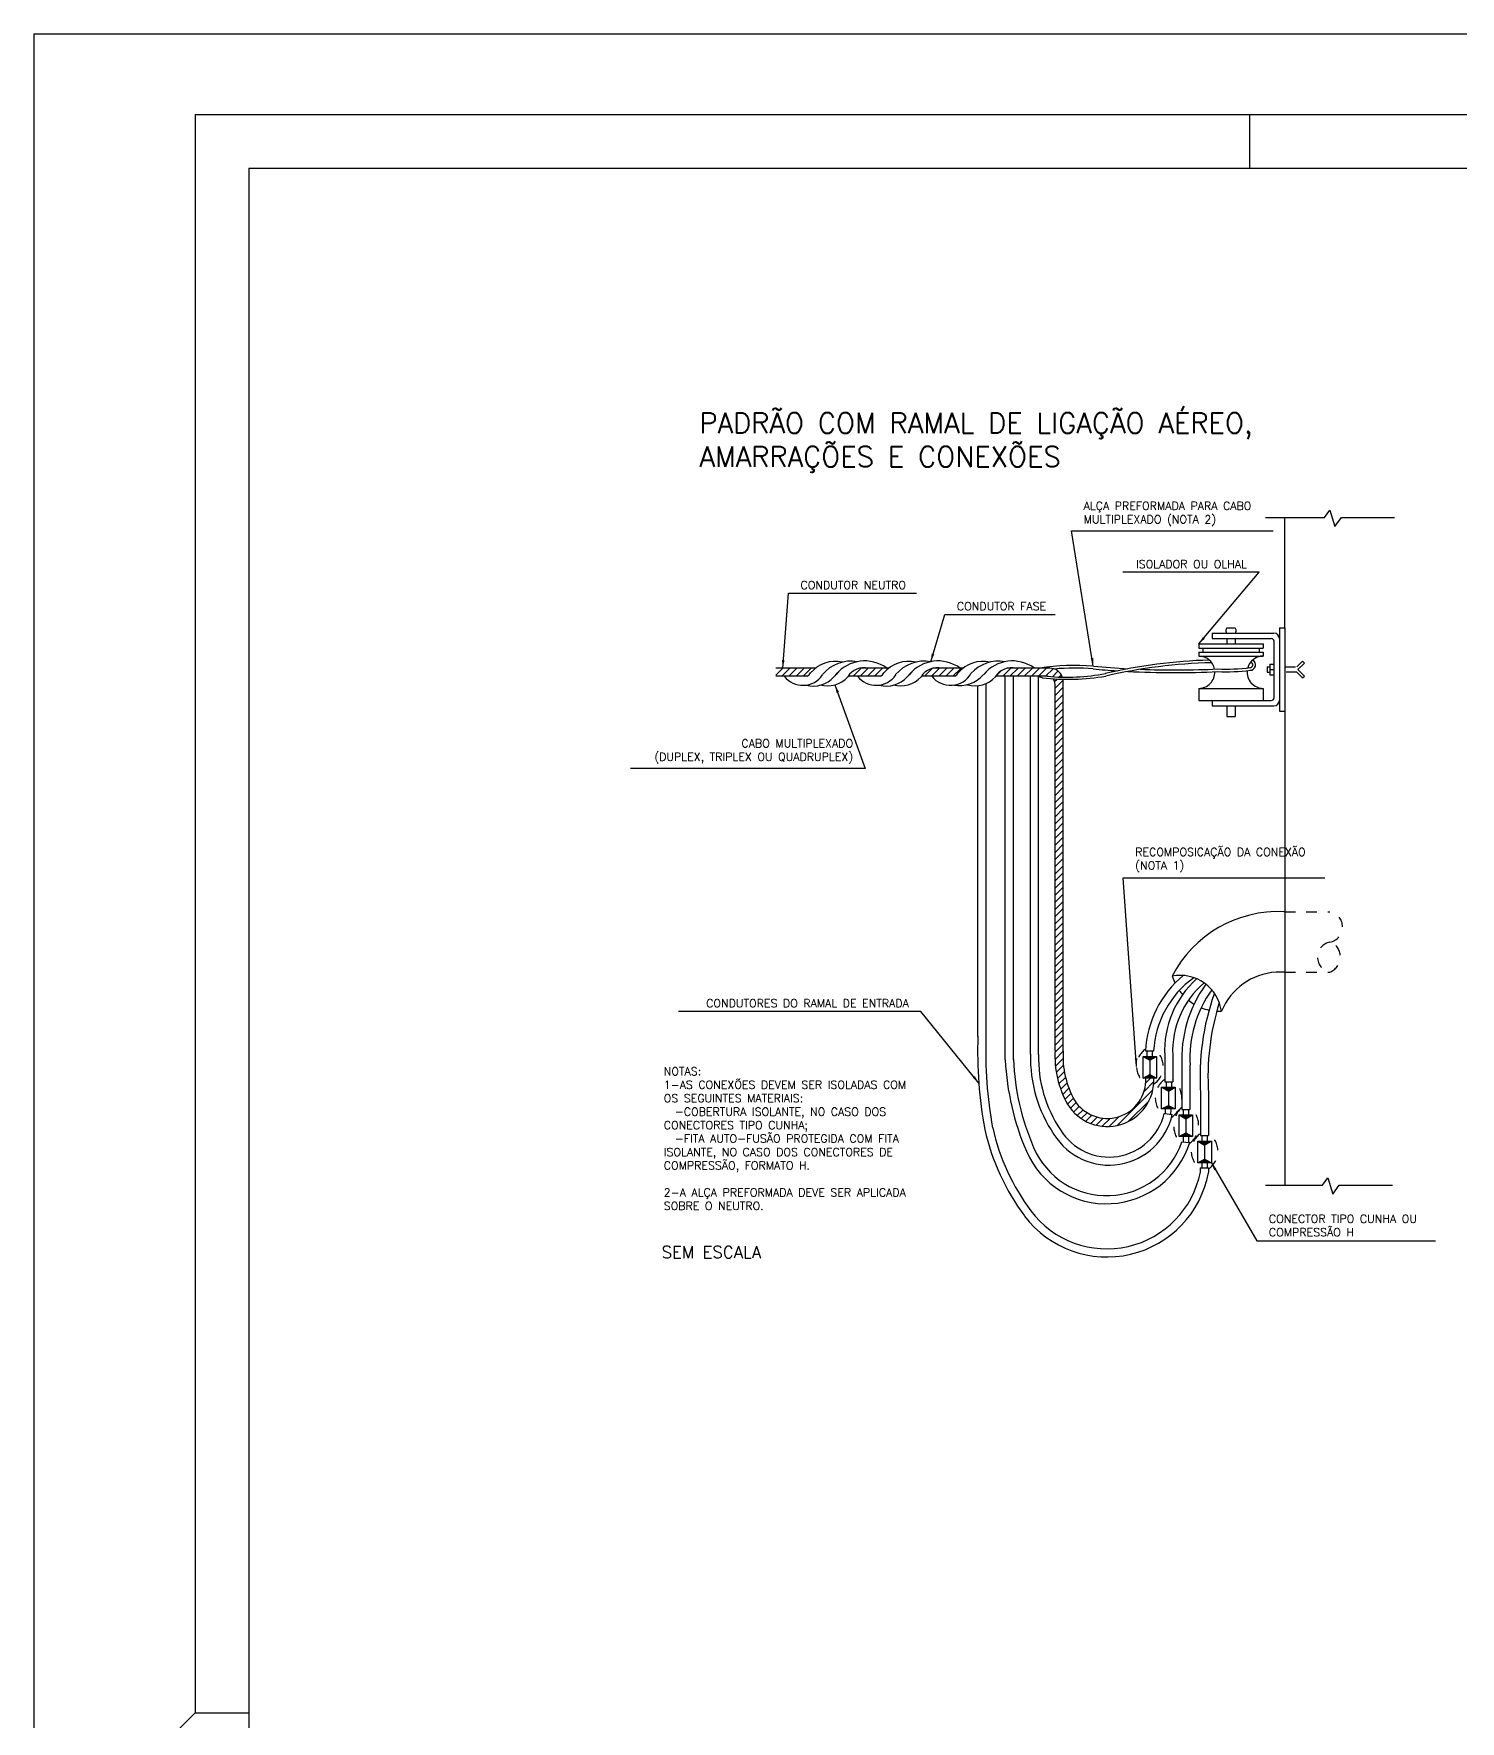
# Model space of a CAD drawing. Extents: x 35 to 221, y -13 to 45.
# Drawn here: x 93.57 to 106.83, y 29.76 to 45.44 of the extents above; entities that cross this region are included whole.
import ezdxf

# ---------------------------------------------------------------- set-up
doc = ezdxf.new("R2010")
doc.units = 0
doc.header["$LTSCALE"] = 0.5
doc.header["$MEASUREMENT"] = 0
doc.linetypes.add('HIDDEN', pattern=[0.375, 0.25, -0.125])
doc.layers.get('0').update_dxf_attribs({"linetype": 'CONTINUOUS'})
doc.layers.add('DETALHES', color=4, linetype='CONTINUOUS')
doc.layers.add('FORMATO', color=2, linetype='CONTINUOUS')
doc.styles.add('ROMANS', font='romans.shx')
doc.dimstyles.new('TEXTO', dxfattribs={"dimtxt": 0.1, "dimasz": 0.1, "dimexe": 0.1, "dimexo": 0.3, "dimgap": 0.05, "dimtad": 1, "dimtih": 1, "dimtoh": 1, "dimdec": 4, "dimzin": 0, "dimdsep": 46, "dimtxsty": 'ROMANS', "dimcen": 0.09, "dimclrd": 1, "dimclre": 1, "dimclrt": 3, "dimadec": 0, "dimazin": 0, "dimtfac": 1, "dimtdec": 4, "dimtofl": 0, "dimtmove": 0, "dimatfit": 3, "dimfxl": 1, "dimtolj": 1, "dimtzin": 0, "dimarcsym": 0})

# ---------------------------------------------------------------- blocks, each defined once
blk = doc.blocks.new('A1')
at = {"layer": 'FORMATO', "color": 1}
for p, q in [((-42.8, 30.45), (0.75, 30.45)), ((-42.8, 30.45), (-42.8, -0.75)), ((-31.5, 29.7), (-31.5, 29.2)), ((-41.3, 14.85), (-40.8, 14.85))]:
    blk.add_line(p, q, dxfattribs=at)
at = {"layer": 'FORMATO'}
for p, q in [((-41.3, 29.7), (0, 29.7)), ((-41.3, 29.7), (-41.3, 14.85)), ((-41.3, 14.85), (-42.05, 14.1))]:
    blk.add_line(p, q, dxfattribs=at)
at = {"layer": 'FORMATO', "color": 8}
for q in [(-0.5, 29.2), (-40.8, 0.5)]:
    blk.add_line((-40.8, 29.2), q, dxfattribs=at)
blk = doc.blocks.new('A1_50')
at = {"layer": 'FORMATO'}
blk.add_blockref('A1', (57.821, 13.702), dxfattribs=at)
blk = doc.blocks.new('*X12')
at = {"color": 0}
for p, q in [((-1.3681, 5.9593), (-1.3595, 5.9679)), ((-1.3607, 5.9579), (-1.3507, 5.9679)), ((-1.3519, 5.9579), (-1.3419, 5.9679)), ((-1.343, 5.9579), (-1.333, 5.9679)), ((-1.3342, 5.9579), (-1.3242, 5.9679)), ((-1.2723, 5.9579), (-1.2623, 5.9679)), ((-1.2635, 5.9579), (-1.2535, 5.9679)), ((-1.2546, 5.9579), (-1.2446, 5.9679)), ((-1.2458, 5.9579), (-1.2358, 5.9679)), ((-1.1839, 5.9579), (-1.1744, 5.9674)), ((-1.1751, 5.9579), (-1.1651, 5.9679)), ((-1.1662, 5.9579), (-1.1562, 5.9679)), ((-1.1574, 5.9579), (-1.1474, 5.9679)), ((-1.1486, 5.9579), (-1.1386, 5.9679)), ((-1.0955, 5.9579), (-1.0891, 5.9643)), ((-1.0867, 5.9579), (-1.0767, 5.9679)), ((-1.0779, 5.9579), (-1.0679, 5.9679)), ((-1.069, 5.9579), (-1.059, 5.9679)), ((-1.0602, 5.9579), (-1.0502, 5.9679)), ((-1.0513, 5.9579), (-1.0413, 5.9679)), ((-1.0425, 5.9579), (-1.0325, 5.9679)), ((-1.0337, 5.9579), (-1.0243, 5.9673)), ((-1.0253, 5.9574), (-1.0184, 5.9643)), ((-1.0169, 5.957), (-1.0142, 5.9596)), ((-1.0226, 5.9513), (-1.0194, 5.9544)), ((-1.022, 5.943), (-1.0121, 5.9529)), ((-1.022, 5.9342), (-1.012, 5.9442)), ((-1.022, 5.9253), (-1.012, 5.9353)), ((-1.022, 5.9165), (-1.012, 5.9265)), ((-1.022, 5.9077), (-1.012, 5.9177)), ((-1.022, 5.8988), (-1.012, 5.9088)), ((-1.022, 5.89), (-1.012, 5.9)), ((-1.022, 5.8812), (-1.012, 5.8912)), ((-1.022, 5.8723), (-1.012, 5.8823)), ((-1.022, 5.8635), (-1.012, 5.8735)), ((-1.022, 5.8546), (-1.012, 5.8646)), ((-1.022, 5.8458), (-1.012, 5.8558)), ((-1.022, 5.837), (-1.012, 5.847)), ((-1.022, 5.8281), (-1.012, 5.8381)), ((-1.022, 5.8193), (-1.012, 5.8293)), ((-1.022, 5.8104), (-1.012, 5.8204)), ((-1.022, 5.8016), (-1.012, 5.8116)), ((-1.022, 5.7928), (-1.012, 5.8028)), ((-1.022, 5.7839), (-1.012, 5.7939)), ((-1.022, 5.7751), (-1.012, 5.7851)), ((-1.022, 5.7662), (-1.012, 5.7762)), ((-1.022, 5.7574), (-1.012, 5.7674)), ((-1.022, 5.7486), (-1.012, 5.7586)), ((-1.022, 5.7397), (-1.012, 5.7497)), ((-1.022, 5.7309), (-1.012, 5.7409)), ((-1.022, 5.7221), (-1.012, 5.7321)), ((-1.022, 5.7132), (-1.012, 5.7232)), ((-1.022, 5.7044), (-1.012, 5.7144)), ((-1.022, 5.6955), (-1.012, 5.7055)), ((-1.022, 5.6867), (-1.012, 5.6967)), ((-1.022, 5.6779), (-1.012, 5.6879)), ((-1.022, 5.669), (-1.012, 5.679)), ((-1.022, 5.6602), (-1.012, 5.6702)), ((-1.022, 5.6513), (-1.012, 5.6613)), ((-1.022, 5.6425), (-1.012, 5.6525)), ((-1.022, 5.6337), (-1.012, 5.6437)), ((-1.022, 5.6248), (-1.012, 5.6348)), ((-1.022, 5.616), (-1.012, 5.626)), ((-1.022, 5.6071), (-1.012, 5.6171)), ((-1.022, 5.5983), (-1.012, 5.6083)), ((-1.022, 5.5895), (-1.012, 5.5995)), ((-1.022, 5.5806), (-1.012, 5.5906)), ((-1.022, 5.5718), (-1.012, 5.5818)), ((-1.022, 5.563), (-1.012, 5.573)), ((-1.022, 5.5541), (-1.012, 5.5641)), ((-1.022, 5.5453), (-1.012, 5.5553)), ((-1.022, 5.5364), (-1.012, 5.5464)), ((-1.022, 5.5276), (-1.012, 5.5376)), ((-1.022, 5.5188), (-1.012, 5.5288)), ((-1.022, 5.5099), (-1.012, 5.5199)), ((-1.0221, 5.4921), (-1.012, 5.5022)), ((-1.022, 5.5011), (-1.012, 5.5111)), ((-1.0221, 5.4833), (-1.012, 5.4934)), ((-1.0215, 5.475), (-1.0121, 5.4844)), ((-1.0205, 5.4672), (-1.0116, 5.4761)), ((-1.019, 5.4598), (-1.0105, 5.4683)), ((-1.0172, 5.4528), (-1.009, 5.461)), ((-0.9095, 5.4544), (-0.9038, 5.4602)), ((-1.015, 5.4462), (-1.0071, 5.4541)), ((-1.0125, 5.4398), (-1.0048, 5.4475)), ((-1.0097, 5.4338), (-1.0022, 5.4413)), ((-1.0067, 5.428), (-0.9993, 5.4353)), ((-0.9449, 5.4013), (-0.9007, 5.4456)), ((-0.9116, 5.4435), (-0.8995, 5.4557)), ((-1.0031, 5.4227), (-0.996, 5.4299)), ((-0.9991, 5.4179), (-0.992, 5.425)), ((-0.9945, 5.4137), (-0.9874, 5.4208)), ((-0.9895, 5.4099), (-0.9822, 5.4171)), ((-0.9313, 5.4062), (-0.9056, 5.4319)), ((-0.9839, 5.4066), (-0.9764, 5.414)), ((-0.9778, 5.4038), (-0.9699, 5.4117)), ((-0.9711, 5.4017), (-0.9625, 5.4103)), ((-0.9636, 5.4004), (-0.9538, 5.4101)), ((-0.9551, 5.4001), (-0.9429, 5.4122))]:
    blk.add_line(p, q, dxfattribs=at)
blk = doc.blocks.new('REX')
at = {"layer": 'DETALHES', "color": 2}
for p, q in [((2.716, 5.321), (3.45, 5.321)), ((3.45, 5.321), (3.516, 5.412)), ((3.516, 5.412), (3.578, 5.207)), ((3.578, 5.207), (3.657, 5.321)), ((3.657, 5.321), (4.315, 5.321)), ((3.423, -2.95), (3.489, -2.859)), ((3.489, -2.859), (3.551, -3.064)), ((2.716, -2.95), (3.423, -2.95)), ((3.551, -3.064), (3.63, -2.95)), ((3.63, -2.95), (4.289, -2.95))]:
    blk.add_line(p, q, dxfattribs=at)
at = {"layer": 'DETALHES', "color": 4}
for p, q in [((2.955, 3.953), (2.955, 5.321)), ((2.055, 3.886), (2.822, 3.886)), ((2.055, 3.886), (2.055, 3.82)), ((2.055, 3.82), (2.789, 3.82)), ((2.239, 3.953), (2.338, 3.953)), ((2.239, 3.82), (2.239, 3.753)), ((2.339, 3.82), (2.339, 3.753)), ((2.822, 3.786), (2.822, 3.086)), ((2.889, 3.953), (2.889, 2.92)), ((2.889, 3.953), (2.955, 3.953)), ((2.955, 3.953), (2.955, 2.92)), ((1.889, 3.753), (2.689, 3.753)), ((1.889, 3.753), (1.889, 3.703)), ((1.889, 3.703), (2.689, 3.703)), ((1.889, 3.653), (2.689, 3.653)), ((1.889, 3.653), (1.889, 3.603)), ((1.889, 3.603), (2.689, 3.603)), ((1.939, 3.703), (1.939, 3.653)), ((2.639, 3.703), (2.639, 3.653)), ((2.689, 3.753), (2.689, 3.703)), ((2.689, 3.653), (2.689, 3.603)), ((-2.859, 3.453), (-3.352, 3.453)), ((-2.963, 3.353), (-3.352, 3.353)), ((-2.055, 3.353), (-2.456, 3.353)), ((-1.951, 3.453), (-2.304, 3.453)), ((-1.134, 3.353), (-1.548, 3.353)), ((-1.031, 3.453), (-1.396, 3.453)), ((0.009, 3.353), (-0.627, 3.353)), ((-0.508, -1.399), (-0.508, 3.353)), ((0.042, 3.453), (-0.475, 3.453)), ((-0.408, -1.398), (-0.408, 3.353)), ((-0.195, -1.33), (-0.195, 3.353)), ((-0.095, -1.331), (-0.095, 3.353)), ((2.739, 3.47), (2.772, 3.47)), ((2.739, 3.47), (2.739, 3.403)), ((2.739, 3.403), (2.772, 3.403)), ((2.772, 3.503), (2.822, 3.503)), ((2.772, 3.503), (2.772, 3.37)), ((2.772, 3.436), (2.822, 3.436)), ((2.772, 3.37), (2.822, 3.37)), ((-0.847, -1.109), (-0.847, 3.237)), ((-0.747, -1.109), (-0.747, 3.264)), ((0.109, -1.283), (0.109, 3.253)), ((0.209, -1.286), (0.209, 3.286)), ((1.889, 3.203), (2.689, 3.203)), ((1.889, 3.203), (1.889, 3.053)), ((2.689, 3.203), (2.689, 3.053)), ((1.889, 3.053), (2.789, 3.053)), ((2.055, 3.053), (2.055, 2.986)), ((2.055, 2.986), (2.822, 2.986)), ((2.239, 2.986), (2.239, 2.853)), ((2.339, 2.986), (2.339, 2.853)), ((2.239, 2.853), (2.339, 2.853)), ((2.889, 2.92), (2.955, 2.92)), ((2.955, 2.92), (2.955, -2.95)), ((2.955, -0.314), (2.848, -0.314)), ((1.201, -1.357), (1.284, -1.404)), ((1.23, -1.289), (1.33, -1.289)), ((1.284, -1.404), (1.367, -1.357)), ((1.284, -1.404), (1.284, -1.581)), ((1.468, -1.341), (1.468, -1.671)), ((1.568, -1.341), (1.568, -1.671)), ((1.201, -1.624), (1.284, -1.581)), ((1.284, -1.581), (1.367, -1.624)), ((1.468, -1.671), (1.568, -1.671)), ((1.681, -1.465), (1.681, -2.014)), ((1.781, -1.465), (1.781, -2.014)), ((1.429, -1.739), (1.513, -1.786)), ((1.513, -1.786), (1.596, -1.739)), ((1.513, -1.786), (1.513, -1.963)), ((1.912, -1.812), (1.912, -2.338)), ((2.012, -1.812), (2.012, -2.338)), ((1.429, -2.006), (1.513, -1.963)), ((1.463, -2.063), (1.562, -2.076)), ((1.513, -1.963), (1.596, -2.006)), ((1.648, -2.081), (1.731, -2.128)), ((1.681, -2.014), (1.781, -2.014)), ((1.731, -2.128), (1.814, -2.081)), ((1.731, -2.128), (1.731, -2.305)), ((1.648, -2.348), (1.731, -2.305)), ((1.68, -2.413), (1.777, -2.421)), ((1.698, -2.348), (1.698, -2.414)), ((1.731, -2.305), (1.814, -2.348)), ((1.764, -2.348), (1.764, -2.418)), ((1.879, -2.407), (1.962, -2.454)), ((1.912, -2.338), (2.012, -2.338)), ((1.962, -2.454), (2.046, -2.407)), ((1.962, -2.454), (1.962, -2.63)), ((1.879, -2.673), (1.962, -2.63)), ((1.926, -2.673), (1.926, -2.737)), ((1.962, -2.63), (2.046, -2.673)), ((1.993, -2.673), (1.993, -2.737)), ((1.909, -2.737), (1.909, -2.79)), ((1.909, -2.737), (2.009, -2.737)), ((2.009, -2.737), (2.009, -2.796))]:
    blk.add_line(p, q, dxfattribs=at)
at = {"layer": 'DETALHES', "color": 2, "linetype": 'HIDDEN'}
for p, q in [((2.955, 3.47), (3.105, 3.47)), ((3.105, 3.403), (2.955, 3.403)), ((3.105, 3.47), (3.176, 3.54)), ((3.105, 3.403), (3.176, 3.332)), ((3.119, 3.436), (3.2, 3.517)), ((3.119, 3.436), (3.2, 3.356)), ((3.176, 3.54), (3.2, 3.517)), ((3.176, 3.332), (3.2, 3.356)), ((2.955, 0.436), (3.513, 0.436)), ((2.955, -0.314), (3.513, -0.314))]:
    blk.add_line(p, q, dxfattribs=at)
at = {"layer": 'DETALHES'}
blk.add_line((2.955, 0.436), (2.943, 0.436), dxfattribs=at)
at = {"layer": 'DETALHES', "color": 4}
for points in [[(1.201, -1.624), (1.201, -1.357), (1.367, -1.357), (1.367, -1.624)], [(1.429, -2.006), (1.429, -1.739), (1.596, -1.739), (1.596, -2.006)], [(1.648, -2.348), (1.648, -2.081), (1.814, -2.081), (1.814, -2.348)], [(1.879, -2.673), (1.879, -2.407), (2.046, -2.407), (2.046, -2.673)]]:
    blk.add_lwpolyline(points, close=True, dxfattribs=at)
for centre, radius, start, end in [((2.268, 3.919), 0.0441, 130.4871, 228.5783), ((2.309, 3.919), 0.0441, 311.4217, 49.5129), ((2.822, 3.82), 0.0667, 0, 90), ((1.889, 3.403), 0.2, 11.2335, 90), ((2.689, 3.403), 0.2, 90, 164.239), ((-3.017, 3.536), 0.295, 218.4532, 325.6591), ((-3.01, 3.444), 0.102, 297.4251, 330.7724), ((-2.614, 3.138), 0.4, 77.3597, 140.1523), ((-2.715, 3.58), 0.346, 254.8284, 317.515), ((-2.42, 3.079), 0.461, 80.0953, 140.3545), ((-2.43, 3.216), 0.239, 129.077, 147.5224), ((-2.249, 3.082), 0.461, 54.176, 140.3545), ((-2.259, 3.219), 0.239, 76.5477, 147.5224), ((-2.109, 3.536), 0.295, 218.4532, 325.6591), ((-2.102, 3.444), 0.102, 297.4251, 330.7724), ((-1.706, 3.138), 0.4, 77.3597, 140.1523), ((-1.807, 3.58), 0.346, 254.8284, 317.515), ((-1.512, 3.079), 0.461, 80.0953, 140.3545), ((-1.522, 3.216), 0.239, 129.077, 147.5224), ((-1.341, 3.082), 0.461, 54.176, 140.3545), ((-1.351, 3.219), 0.239, 76.5477, 147.5224), ((-1.188, 3.536), 0.295, 218.4532, 329.7067), ((-1.08, 3.646), 0.408, 260.4125, 318.0306), ((-1.181, 3.444), 0.102, 297.4251, 330.7724), ((-0.785, 3.138), 0.4, 77.3597, 140.1523), ((-0.886, 3.58), 0.346, 254.8284, 317.515), ((-0.591, 3.079), 0.461, 80.0953, 138.0119), ((-0.42, 3.082), 0.461, 54.176, 140.3545), ((-0.43, 3.219), 0.239, 76.5477, 147.5224), ((0.034, 3.599), 0.276, 243.1353, 253.2905), ((0.348, 0.782), 2.705, 85.016, 99.1231), ((0.009, 3.253), 0.1, 82.0964, 90), ((0.042, 3.286), 0.167, 19.8837, 90), ((0.348, 0.782), 2.672, 85.0259, 95.3148), ((1.889, 3.403), 0.2, 270, 1.6516), ((2.689, 3.403), 0.2, 174.2091, 270), ((-2.887, 3.578), 0.346, 254.8284, 317.515), ((-1.979, 3.578), 0.346, 254.8284, 317.515), ((2.789, 3.086), 0.0333, 270, 0), ((2.822, 3.053), 0.0667, 270, 0), ((2.876, -1.044), 1.482, 87.3797, 152.5201), ((2.532, -1.354), 1.304, 129.8597, 177.1398), ((2.525, -1.354), 1.197, 125.6341, 176.9015), ((2.678, -1.291), 1.212, 132.2668, 182.4991), ((1.656, -0.873), 0.521, 8.429, 100.4669), ((2.149, -0.182), 0.615, 196.8551, 205.2656), ((2.894, -1.094), 0.782, 93.3851, 157.5965), ((2.678, -1.291), 1.112, 130.5485, 182.4739), ((2.149, -0.182), 0.615, 215.4496, 221.621), ((3.251, -1.383), 1.572, 144.1413, 183.0084), ((3.251, -1.383), 1.472, 144.6827, 183.1686), ((4.986, -1.607), 3.081, 160.4184, 183.8679), ((2.149, -0.182), 0.615, 231.0478, 238.8277), ((2.149, -0.182), 0.615, 248.1321, 257.595), ((5.023, -1.6), 3.019, 162.4909, 184.008), ((4.428, -1.304), 5.279, 177.865, 190.4671), ((4.428, -1.304), 5.179, 177.865, 190.4446), ((2.739, -1.244), 3.251, 182.7357, 203.305), ((2.739, -1.244), 3.151, 182.757, 203.182), ((1.483, -1.379), 1.679, 178.3319, 214.2196), ((1.483, -1.379), 1.579, 178.2798, 214.207), ((1.322, -1.352), 1.215, 176.708, 209.4083), ((1.322, -1.352), 1.115, 176.5635, 209.3141), ((1.795, -1.333), 0.55, 175.4345, 182.4687), ((1.836, -1.333), 0.525, 175.1933, 182.6733), ((0.756, -1.647), 0.578, 211.4545, 2.5847), ((0.756, -1.647), 0.478, 211.663, 2.5847), ((2.036, -1.715), 0.55, 175.4227, 182.4687), ((2.077, -1.715), 0.525, 175.181, 182.6733), ((0.778, -1.9), 0.803, 211.7545, 347.3039), ((0.778, -1.899), 0.704, 211.4045, 346.5341), ((0.905, -2.034), 0.574, 356.8424, 2.7379), ((0.899, -2.031), 0.647, 356.2145, 2.3396), ((2.245, -2.057), 0.55, 175.5832, 182.4687), ((2.287, -2.057), 0.525, 175.3491, 182.6733), ((2.012, -1.633), 2.845, 192.7834, 216.6826), ((2.012, -1.633), 2.745, 192.8254, 216.5766), ((0.745, -2.101), 1.081, 203.4634, 342.7626), ((0.748, -2.097), 0.985, 203.1936, 341.271), ((2.477, -2.383), 0.55, 175.4345, 182.4687), ((2.519, -2.383), 0.525, 175.1933, 182.6733), ((0.751, -2.56), 1.281, 217.1483, 349.3574), ((0.751, -2.559), 1.181, 216.9487, 348.7058)]:
    blk.add_arc(centre, radius, start, end, dxfattribs=at)
at = {"layer": 'DETALHES'}
for centre, radius, start, end in [((2.789, 3.786), 0.0333, 0, 90), ((0.009, 3.253), 0.1, 0, 43.5385), ((0.042, 3.286), 0.167, 0, 9.9989), ((2.149, -0.182), 0.615, 266.6477, 272.0408)]:
    blk.add_arc(centre, radius, start, end, dxfattribs=at)
at = {"layer": 'DETALHES', "color": 3}
for centre, radius, start, end in [((2.526, 3.494), 0.0673, 267.5135, 62.5449), ((0.28, 5.897), 2.582, 262.7493, 280.2177), ((0.246, 5.978), 2.636, 264.9255, 280.6546), ((1.589, 14.373), 10.975, 264.7283, 266.2908), ((1.589, 14.373), 10.942, 264.7283, 266.9601), ((2.188, -2.843), 6.398, 91.5068, 103.1681), ((2.188, -2.843), 6.365, 91.2454, 103.1681), ((1.589, 14.373), 10.975, 266.981, 272.8107), ((1.589, 14.373), 10.942, 267.7602, 272.8107), ((2.207, 6.313), 2.904, 268.3702, 276.3642), ((2.207, 6.313), 2.871, 268.3702, 276.3642), ((2.526, 3.494), 0.034, 267.5135, 80.1227)]:
    blk.add_arc(centre, radius, start, end, dxfattribs=at)
at = {"layer": 'DETALHES', "color": 2, "linetype": 'HIDDEN'}
for centre, radius, start, end in [((3.481, 0.248), 0.191, 279.7347, 80.2653), ((3.552, -0.127), 0.19, 101.7908, 258.2092), ((3.435, -0.121), 0.208, 291.9702, 62.3511), ((1.384, -1.48), 0.265, 125.1967, 234.9806), ((1.184, -1.48), 0.265, 305.0194, 54.8033), ((1.635, -1.869), 0.284, 125.9855, 231.5403), ((1.395, -1.874), 0.285, 304.2355, 53.3609), ((1.897, -2.218), 0.318, 133.5265, 224.5251), ((1.601, -2.208), 0.287, 306.4753, 51.1455), ((2.062, -2.53), 0.265, 125.1967, 234.9806), ((1.862, -2.53), 0.265, 305.0194, 54.8033)]:
    blk.add_arc(centre, radius, start, end, dxfattribs=at)
at = {"layer": 'DETALHES', "color": 4}
for points in [[(1.201, -1.357), (1.367, -1.357), (1.284, -1.404)], [(1.201, -1.624), (1.284, -1.581), (1.201, -1.624), (1.367, -1.624)], [(1.429, -1.739), (1.596, -1.739), (1.513, -1.786)], [(1.429, -2.006), (1.513, -1.963), (1.429, -2.006), (1.596, -2.006)], [(1.648, -2.081), (1.814, -2.081), (1.731, -2.128)], [(1.648, -2.348), (1.731, -2.305), (1.648, -2.348), (1.814, -2.348)], [(1.879, -2.407), (2.046, -2.407), (1.962, -2.454)], [(1.879, -2.673), (1.962, -2.63), (1.879, -2.673), (2.046, -2.673)]]:
    blk.add_solid(points, dxfattribs=at)
at = {"layer": 'DETALHES', "color": 1, "xscale": 10.0000000002, "yscale": 10.0000000002, "zscale": 10.0000000002}
blk.add_blockref('*X12', (10.329, -56.226), dxfattribs=at)
at = {"layer": 'DETALHES', "color": 2, "style": 'ROMANS'}
blk.add_text('SEM ESCALA', height=0.15, dxfattribs=at).set_placement((-4.768, -3.855))
at = {"layer": 'DETALHES', "attachment_point": 1, "style": 'ROMANS'}
for s, insert, char_height, width in [('\\C6;PADRÃO COM RAMAL DE LIGAÇÃO AÉREO,\\PAMARRAÇÕES E CONEXÕES', (-4.3, 6.615), 0.25, 8.279), ('NOTAS: \\P\\C3;1-AS CONEXÕES DEVEM SER ISOLADAS COM\\POS SEGUINTES MATERIAIS:\\P  -COBERTURA ISOLANTE, NO CASO DOS\\PCONECTORES TIPO CUNHA;\\P  -FITA AUTO-FUSÃO PROTEGIDA COM FITA\\PISOLANTE, NO CASO DOS CONECTORES DE \\PCOMPRESSÃO, FORMATO H.\\P\\P2-A ALÇA PREFORMADA DEVE SER APLICADA\\PSOBRE O NEUTRO.', (-4.741, -1.491), 0.1, 3.60692)]:
    blk.add_mtext(s, dxfattribs=dict(at, insert=insert, char_height=char_height, width=width))
at = {"layer": 'DETALHES', "color": 3, "char_height": 0.1, "style": 'ROMANS'}
for s, insert, attachment_point in [('\\A1;ALÇA PREFORMADA PARA CABO\\PMULTIPLEXADO (NOTA 2)', (0.463, 5.364), 4), ('\\A1;ISOLADOR OU OLHAL', (2.487, 4.742), 6), ('\\A1;CONDUTOR NEUTRO', (-3.046, 4.483), 4), ('\\A1;CONDUTOR FASE', (-1.108, 4.22), 4), ('\\A1;CABO MULTIPLEXADO\\P(DUPLEX, TRIPLEX OU QUADRUPLEX)', (-2.394, 2.422), 6), ('\\A1;RECOMPOSICAÇÃO DA CONEXÃO\\P(NOTA 1)', (1.102, 1.076), 4), ('\\A1;CONDUTORES DO RAMAL DE ENTRADA', (-1.704, -0.698), 6), ('\\A1;\\PCONECTOR TIPO CUNHA OU \\PCOMPRESSÃO H', (2.759, -3.368), 4)]:
    blk.add_mtext(s, dxfattribs=dict(at, insert=insert, attachment_point=attachment_point))
at = {"layer": 'DETALHES', "color": 1, "annotation_type": 0, "has_hookline": 1}
for points, hookline_direction, text_width in [([(0.583, 3.477), (0.313, 5.155), (0.413, 5.155)], 0, 2.362), ([(1.889, 3.753), (2.637, 4.642), (2.537, 4.642)], 1, 1.552), ([(-3.267, 3.453), (-3.196, 4.383), (-3.096, 4.383)], 0, 1.448), ([(-1.433, 3.533), (-1.258, 4.12), (-1.158, 4.12)], 0, 1.229), ([(-2.619, 3.248), (-2.244, 2.212), (-2.344, 2.212)], 1, 2.771), ([(1.119, -1.48), (0.952, 0.857), (1.052, 0.857)], 0, 2.362), ([(-0.837, -1.687), (-1.554, -0.798), (-1.654, -0.798)], 1, 2.867), ([(2.046, -2.673), (2.609, -3.641), (2.709, -3.641)], 0, 2.076)]:
    blk.add_leader(points, dimstyle='TEXTO', dxfattribs=dict(at, hookline_direction=hookline_direction, text_width=text_width))

msp = doc.modelspace()

# ---------------------------------------------------------------- block references
msp.add_blockref('A1_50', (78.5511551, 1.2881592))
at = {"layer": 'DETALHES', "xscale": 0.75, "yscale": 0.75, "zscale": 0.75}
msp.add_blockref('REX', (102.9843614, 36.9558885), dxfattribs=at)

doc.saveas('drawing.dxf')
